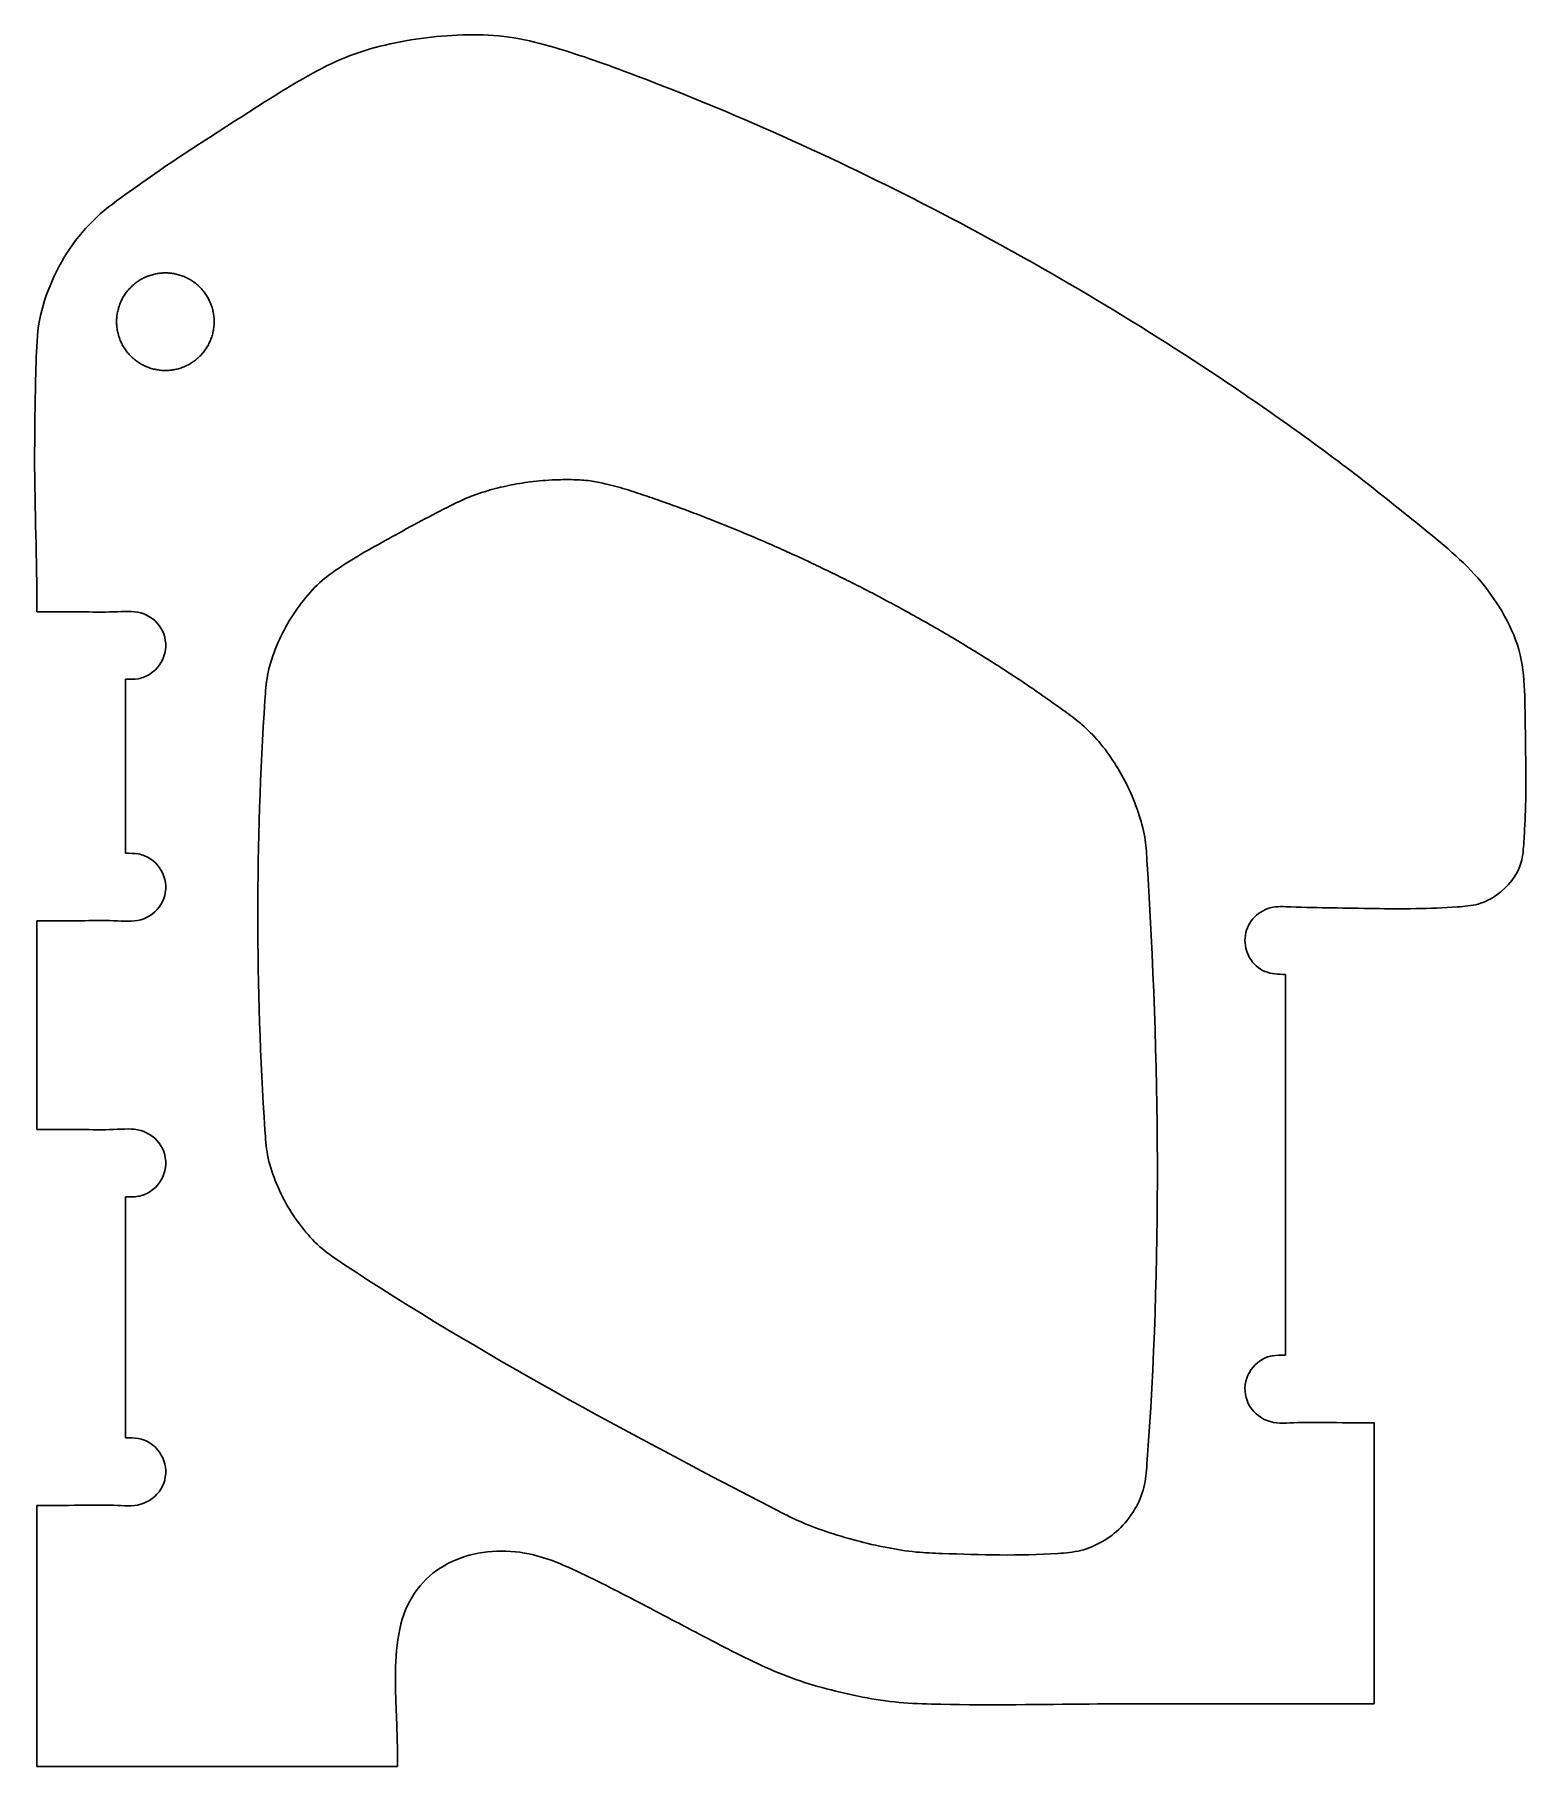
# Model space of a CAD drawing. Header units: millimetres. Extents: x -14.6 to 18.8, y -20 to 18.8.
import ezdxf

# ---------------------------------------------------------------- set-up
doc = ezdxf.new("R2010")
doc.units = ezdxf.units.MM
doc.layers.get('0').update_dxf_attribs({"linetype": 'CONTINUOUS'})

msp = doc.modelspace()

# ---------------------------------------------------------------- linework, layer by layer
for p, q in [((-12.611, 4.379), (-12.611, 0.474)), ((-14.594, -1.042), (-14.594, -5.72)), ((13.412, -10.786), (13.412, -2.242)), ((-12.611, -7.236), (-12.611, -12.641)), ((15.406, -18.61), (15.406, -12.301)), ((-14.594, -14.157), (-14.594, -20.012)), ((-14.594, -20.012), (-6.504, -20.012))]:
    msp.add_line(p, q)
for points, knots in [([(13.412, -2.242), (13.256, -2.242), (13.095, -2.235), (12.954, -2.176), (12.812, -2.117), (12.69, -2.005), (12.611, -1.869), (12.532, -1.734), (12.495, -1.576), (12.508, -1.421), (12.521, -1.266), (12.583, -1.115), (12.684, -0.996), (12.785, -0.876), (12.924, -0.789), (13.073, -0.75), (13.223, -0.711), (13.381, -0.721), (13.538, -0.729), (13.853, -0.743), (14.162, -0.745), (14.471, -0.75), (15.091, -0.759), (15.715, -0.777), (16.338, -0.767), (16.649, -0.762), (16.96, -0.749), (17.273, -0.728), (17.429, -0.718), (17.586, -0.705), (17.735, -0.664), (17.884, -0.622), (18.026, -0.551), (18.155, -0.461), (18.413, -0.28), (18.621, -0.022), (18.702, 0.275), (18.743, 0.424), (18.752, 0.582), (18.762, 0.738), (18.772, 0.895), (18.782, 1.05), (18.789, 1.205), (18.818, 1.825), (18.804, 2.45), (18.797, 3.072), (18.793, 3.383), (18.792, 3.694), (18.781, 4.005), (18.771, 4.317), (18.752, 4.63), (18.68, 4.931), (18.608, 5.233), (18.482, 5.522), (18.33, 5.796), (18.179, 6.07), (18.002, 6.327), (17.803, 6.564), (17.404, 7.039), (16.915, 7.434), (16.429, 7.827), (15.943, 8.219), (15.46, 8.609), (14.967, 8.989), (14.475, 9.368), (13.972, 9.736), (13.464, 10.096), (12.957, 10.457), (12.444, 10.809), (11.926, 11.154), (10.89, 11.845), (9.835, 12.505), (8.762, 13.137), (7.689, 13.768), (6.599, 14.37), (5.494, 14.942), (4.388, 15.515), (3.267, 16.057), (2.131, 16.565), (0.994, 17.073), (-0.157, 17.547), (-1.322, 17.985), (-1.905, 18.204), (-2.491, 18.415), (-3.09, 18.584), (-3.39, 18.668), (-3.693, 18.743), (-4.001, 18.786), (-4.309, 18.83), (-4.621, 18.843), (-4.933, 18.838), (-5.556, 18.83), (-6.176, 18.753), (-6.782, 18.609), (-7.086, 18.537), (-7.386, 18.449), (-7.674, 18.332), (-7.962, 18.216), (-8.239, 18.072), (-8.51, 17.919), (-9.053, 17.614), (-9.576, 17.275), (-10.099, 16.939), (-10.623, 16.602), (-11.149, 16.268), (-11.663, 15.918), (-11.92, 15.744), (-12.175, 15.565), (-12.43, 15.385), (-12.685, 15.206), (-12.94, 15.025), (-13.173, 14.819), (-13.406, 14.613), (-13.617, 14.381), (-13.798, 14.128), (-13.978, 13.875), (-14.13, 13.602), (-14.255, 13.316), (-14.381, 13.03), (-14.482, 12.731), (-14.538, 12.427), (-14.593, 12.122), (-14.604, 11.813), (-14.613, 11.48), (-14.632, 10.816), (-14.645, 10.06), (-14.646, 9.4), (-14.646, 8.079), (-14.594, 7.139), (-14.594, 5.895)], [0, 0, 0, 0, 0.046679, 0.046679, 0.046679, 0.093357, 0.093357, 0.093357, 0.140036, 0.140036, 0.140036, 0.186715, 0.186715, 0.186715, 0.233393, 0.233393, 0.233393, 0.280072, 0.280072, 0.280072, 0.37343, 0.37343, 0.37343, 0.560144, 0.560144, 0.560144, 0.653502, 0.653502, 0.653502, 0.70018, 0.70018, 0.70018, 0.746859, 0.746859, 0.746859, 0.840216, 0.840216, 0.840216, 0.886895, 0.886895, 0.886895, 0.933574, 0.933574, 0.933574, 1.120289, 1.120289, 1.120289, 1.213646, 1.213646, 1.213646, 1.307003, 1.307003, 1.307003, 1.400361, 1.400361, 1.400361, 1.493718, 1.493718, 1.493718, 1.680433, 1.680433, 1.680433, 1.867148, 1.867148, 1.867148, 2.053862, 2.053862, 2.053862, 2.240577, 2.240577, 2.240577, 2.614007, 2.614007, 2.614007, 2.987436, 2.987436, 2.987436, 3.360866, 3.360866, 3.360866, 3.734295, 3.734295, 3.734295, 3.92101, 3.92101, 3.92101, 4.014367, 4.014367, 4.014367, 4.107725, 4.107725, 4.107725, 4.294439, 4.294439, 4.294439, 4.387797, 4.387797, 4.387797, 4.481154, 4.481154, 4.481154, 4.667869, 4.667869, 4.667869, 4.854584, 4.854584, 4.854584, 4.947941, 4.947941, 4.947941, 5.041299, 5.041299, 5.041299, 5.134656, 5.134656, 5.134656, 5.228013, 5.228013, 5.228013, 5.321371, 5.321371, 5.321371, 5.414728, 5.414728, 5.414728, 5.601443, 5.601443, 5.601443, 5.974872, 5.974872, 5.974872, 5.974872]), ([(-12.808, 12.402), (-12.808, 12.438), (-12.806, 12.473), (-12.803, 12.509), (-12.799, 12.545), (-12.794, 12.58), (-12.787, 12.615), (-12.78, 12.651), (-12.771, 12.685), (-12.761, 12.72), (-12.75, 12.754), (-12.738, 12.788), (-12.725, 12.821), (-12.711, 12.854), (-12.696, 12.886), (-12.679, 12.918), (-12.662, 12.949), (-12.643, 12.98), (-12.624, 13.01), (-12.604, 13.04), (-12.582, 13.069), (-12.56, 13.096), (-12.537, 13.124), (-12.513, 13.151), (-12.487, 13.176), (-12.462, 13.201), (-12.435, 13.225), (-12.408, 13.248), (-12.38, 13.271), (-12.351, 13.292), (-12.321, 13.312), (-12.292, 13.332), (-12.261, 13.351), (-12.229, 13.367), (-12.207, 13.379), (-12.184, 13.389), (-12.161, 13.4), (-12.151, 13.404), (-12.142, 13.409), (-12.132, 13.413), (-12.1, 13.428), (-12.066, 13.439), (-12.031, 13.449), (-11.997, 13.459), (-11.962, 13.468), (-11.927, 13.475), (-11.892, 13.483), (-11.856, 13.488), (-11.821, 13.491), (-11.785, 13.495), (-11.749, 13.497), (-11.713, 13.497), (-11.677, 13.497), (-11.642, 13.495), (-11.606, 13.491), (-11.57, 13.488), (-11.535, 13.482), (-11.5, 13.475), (-11.465, 13.469), (-11.43, 13.46), (-11.396, 13.449), (-11.361, 13.439), (-11.327, 13.427), (-11.294, 13.413), (-11.261, 13.399), (-11.229, 13.384), (-11.197, 13.367), (-11.166, 13.35), (-11.135, 13.332), (-11.105, 13.312), (-11.075, 13.292), (-11.047, 13.271), (-11.019, 13.248), (-10.991, 13.225), (-10.965, 13.201), (-10.939, 13.176), (-10.914, 13.151), (-10.89, 13.124), (-10.867, 13.096), (-10.844, 13.069), (-10.823, 13.04), (-10.803, 13.01), (-10.783, 12.98), (-10.765, 12.949), (-10.748, 12.918), (-10.731, 12.886), (-10.716, 12.854), (-10.702, 12.821), (-10.688, 12.788), (-10.676, 12.754), (-10.666, 12.72), (-10.655, 12.685), (-10.647, 12.651), (-10.64, 12.615), (-10.633, 12.58), (-10.627, 12.545), (-10.624, 12.509), (-10.62, 12.473), (-10.619, 12.438), (-10.619, 12.402), (-10.619, 12.366), (-10.62, 12.33), (-10.624, 12.295), (-10.627, 12.259), (-10.633, 12.223), (-10.64, 12.188), (-10.647, 12.153), (-10.655, 12.118), (-10.666, 12.084), (-10.676, 12.05), (-10.688, 12.016), (-10.702, 11.983), (-10.716, 11.95), (-10.731, 11.917), (-10.748, 11.886), (-10.765, 11.854), (-10.783, 11.823), (-10.803, 11.794), (-10.823, 11.764), (-10.844, 11.735), (-10.867, 11.707), (-10.89, 11.68), (-10.914, 11.653), (-10.939, 11.628), (-10.961, 11.607), (-10.984, 11.587), (-11.006, 11.567), (-11.01, 11.563), (-11.015, 11.559), (-11.019, 11.556), (-11.046, 11.532), (-11.075, 11.511), (-11.105, 11.492), (-11.135, 11.472), (-11.166, 11.453), (-11.197, 11.436), (-11.229, 11.419), (-11.261, 11.404), (-11.294, 11.39), (-11.328, 11.377), (-11.361, 11.365), (-11.396, 11.354), (-11.43, 11.344), (-11.465, 11.335), (-11.5, 11.328), (-11.535, 11.321), (-11.57, 11.316), (-11.606, 11.312), (-11.642, 11.309), (-11.677, 11.307), (-11.713, 11.307), (-11.749, 11.307), (-11.785, 11.309), (-11.821, 11.312), (-11.856, 11.316), (-11.892, 11.321), (-11.927, 11.328), (-11.962, 11.335), (-11.997, 11.344), (-12.031, 11.354), (-12.065, 11.365), (-12.099, 11.377), (-12.132, 11.39), (-12.165, 11.404), (-12.198, 11.42), (-12.229, 11.436), (-12.261, 11.453), (-12.292, 11.472), (-12.321, 11.492), (-12.351, 11.512), (-12.38, 11.533), (-12.408, 11.556), (-12.435, 11.578), (-12.462, 11.602), (-12.487, 11.628), (-12.513, 11.653), (-12.537, 11.68), (-12.56, 11.707), (-12.582, 11.735), (-12.604, 11.764), (-12.624, 11.794), (-12.643, 11.823), (-12.662, 11.854), (-12.679, 11.886), (-12.696, 11.917), (-12.711, 11.95), (-12.725, 11.983), (-12.738, 12.016), (-12.75, 12.05), (-12.761, 12.084), (-12.771, 12.118), (-12.78, 12.153), (-12.787, 12.188), (-12.794, 12.223), (-12.799, 12.259), (-12.803, 12.295), (-12.806, 12.33), (-12.808, 12.366), (-12.808, 12.402)], [0, 0, 0, 0, 0.0107429, 0.0107429, 0.0107429, 0.0214853, 0.0214853, 0.0214853, 0.0322283, 0.0322283, 0.0322283, 0.042971, 0.042971, 0.042971, 0.0537139, 0.0537139, 0.0537139, 0.0644562, 0.0644562, 0.0644562, 0.0751996, 0.0751996, 0.0751996, 0.0859421, 0.0859421, 0.0859421, 0.0966846, 0.0966846, 0.0966846, 0.1074275, 0.1074275, 0.1074275, 0.1181705, 0.1181705, 0.1181705, 0.1257664, 0.1257664, 0.1257664, 0.1289129, 0.1289129, 0.1289129, 0.1396555, 0.1396555, 0.1396555, 0.1503984, 0.1503984, 0.1503984, 0.1611412, 0.1611412, 0.1611412, 0.171884, 0.171884, 0.171884, 0.1826267, 0.1826267, 0.1826267, 0.1933694, 0.1933694, 0.1933694, 0.2041123, 0.2041123, 0.2041123, 0.2148549, 0.2148549, 0.2148549, 0.2255975, 0.2255975, 0.2255975, 0.2363406, 0.2363406, 0.2363406, 0.2470833, 0.2470833, 0.2470833, 0.2578258, 0.2578258, 0.2578258, 0.2685684, 0.2685684, 0.2685684, 0.2793116, 0.2793116, 0.2793116, 0.290054, 0.290054, 0.290054, 0.300797, 0.300797, 0.300797, 0.3115396, 0.3115396, 0.3115396, 0.3222826, 0.3222826, 0.3222826, 0.3330251, 0.3330251, 0.3330251, 0.3437679, 0.3437679, 0.3437679, 0.3545105, 0.3545105, 0.3545105, 0.3652534, 0.3652534, 0.3652534, 0.3759963, 0.3759963, 0.3759963, 0.386739, 0.386739, 0.386739, 0.3974818, 0.3974818, 0.3974818, 0.4082243, 0.4082243, 0.4082243, 0.4189672, 0.4189672, 0.4189672, 0.4297098, 0.4297098, 0.4297098, 0.4387282, 0.4387282, 0.4387282, 0.4404523, 0.4404523, 0.4404523, 0.4511955, 0.4511955, 0.4511955, 0.4619384, 0.4619384, 0.4619384, 0.4726811, 0.4726811, 0.4726811, 0.4834237, 0.4834237, 0.4834237, 0.4941664, 0.4941664, 0.4941664, 0.5049092, 0.5049092, 0.5049092, 0.5156519, 0.5156519, 0.5156519, 0.5263948, 0.5263948, 0.5263948, 0.5371376, 0.5371376, 0.5371376, 0.5478803, 0.5478803, 0.5478803, 0.5586229, 0.5586229, 0.5586229, 0.5693655, 0.5693655, 0.5693655, 0.5801083, 0.5801083, 0.5801083, 0.5908516, 0.5908516, 0.5908516, 0.6015942, 0.6015942, 0.6015942, 0.6123368, 0.6123368, 0.6123368, 0.6230797, 0.6230797, 0.6230797, 0.6338222, 0.6338222, 0.6338222, 0.644565, 0.644565, 0.644565, 0.6553076, 0.6553076, 0.6553076, 0.6660506, 0.6660506, 0.6660506, 0.6767934, 0.6767934, 0.6767934, 0.687536, 0.687536, 0.687536, 0.687536]), ([(-9.48, 3.914), (-9.468, 4.099), (-9.455, 4.284), (-9.421, 4.466), (-9.384, 4.665), (-9.322, 4.86), (-9.248, 5.049), (-9.171, 5.247), (-9.079, 5.439), (-8.974, 5.623), (-8.868, 5.807), (-8.748, 5.983), (-8.616, 6.149), (-8.489, 6.308), (-8.352, 6.459), (-8.199, 6.592), (-8.059, 6.713), (-7.907, 6.819), (-7.751, 6.92), (-7.365, 7.172), (-6.961, 7.394), (-6.557, 7.615), (-6.115, 7.857), (-5.674, 8.099), (-5.221, 8.32), (-5.1, 8.378), (-4.978, 8.436), (-4.853, 8.485), (-4.714, 8.54), (-4.571, 8.586), (-4.426, 8.626), (-4.271, 8.67), (-4.114, 8.707), (-3.956, 8.738), (-3.792, 8.77), (-3.627, 8.796), (-3.46, 8.815), (-3.273, 8.837), (-3.084, 8.85), (-2.895, 8.856), (-2.765, 8.86), (-2.635, 8.861), (-2.505, 8.856), (-2.383, 8.852), (-2.261, 8.842), (-2.14, 8.823), (-2.031, 8.807), (-1.923, 8.783), (-1.815, 8.757), (-1.653, 8.718), (-1.493, 8.674), (-1.334, 8.626), (-1.19, 8.581), (-1.047, 8.533), (-0.904, 8.484), (-0.758, 8.434), (-0.612, 8.384), (-0.467, 8.333), (-0.319, 8.28), (-0.172, 8.226), (-0.025, 8.172), (0.124, 8.116), (0.273, 8.06), (0.422, 8.002), (0.572, 7.944), (0.722, 7.884), (0.872, 7.824), (1.023, 7.762), (1.174, 7.7), (1.325, 7.637), (1.476, 7.573), (1.628, 7.508), (1.779, 7.443), (1.93, 7.376), (2.082, 7.309), (2.233, 7.241), (2.384, 7.173), (2.535, 7.103), (2.686, 7.033), (2.837, 6.962), (2.987, 6.89), (3.137, 6.818), (3.287, 6.745), (3.436, 6.672), (3.585, 6.598), (3.733, 6.523), (3.881, 6.448), (4.029, 6.372), (4.176, 6.296), (4.322, 6.219), (4.467, 6.142), (4.612, 6.064), (4.756, 5.986), (4.9, 5.907), (5.058, 5.82), (5.216, 5.731), (5.374, 5.642), (5.529, 5.553), (5.684, 5.464), (5.838, 5.373), (5.99, 5.284), (6.141, 5.194), (6.292, 5.102), (6.44, 5.012), (6.588, 4.921), (6.734, 4.829), (6.878, 4.738), (7.022, 4.647), (7.164, 4.554), (7.304, 4.463), (7.442, 4.371), (7.58, 4.279), (7.715, 4.188), (7.849, 4.096), (7.982, 4.003), (8.111, 3.912), (8.239, 3.82), (8.368, 3.728), (8.493, 3.639), (8.618, 3.551), (8.737, 3.455), (8.775, 3.424), (8.812, 3.393), (8.848, 3.361), (8.983, 3.243), (9.109, 3.116), (9.226, 2.981), (9.355, 2.831), (9.471, 2.67), (9.578, 2.504), (9.689, 2.33), (9.79, 2.149), (9.88, 1.963), (9.968, 1.778), (10.045, 1.588), (10.111, 1.394), (10.173, 1.212), (10.226, 1.026), (10.257, 0.837), (10.285, 0.669), (10.296, 0.499), (10.307, 0.329), (10.594, -4.193), (10.643, -8.701), (10.306, -13.235), (10.293, -13.41), (10.28, -13.584), (10.238, -13.753), (10.196, -13.921), (10.127, -14.084), (10.038, -14.235), (9.95, -14.386), (9.844, -14.526), (9.72, -14.649), (9.597, -14.773), (9.457, -14.879), (9.306, -14.967), (9.155, -15.055), (8.992, -15.125), (8.824, -15.167), (8.655, -15.209), (8.481, -15.224), (8.306, -15.235), (7.439, -15.292), (6.575, -15.268), (5.71, -15.235), (5.517, -15.228), (5.325, -15.22), (5.133, -15.202), (4.913, -15.18), (4.694, -15.145), (4.477, -15.103), (4.245, -15.058), (4.015, -15.006), (3.786, -14.946), (3.558, -14.885), (3.332, -14.817), (3.108, -14.741), (2.899, -14.67), (2.691, -14.593), (2.489, -14.503), (2.314, -14.424), (2.142, -14.335), (1.971, -14.247), (-1.338, -12.533), (-4.623, -10.782), (-7.741, -8.726), (-7.896, -8.624), (-8.05, -8.521), (-8.191, -8.402), (-8.345, -8.272), (-8.483, -8.122), (-8.61, -7.964), (-8.743, -7.799), (-8.864, -7.624), (-8.971, -7.441), (-9.077, -7.259), (-9.169, -7.067), (-9.247, -6.87), (-9.322, -6.682), (-9.384, -6.487), (-9.421, -6.289), (-9.454, -6.108), (-9.468, -5.923), (-9.48, -5.738), (-9.694, -2.518), (-9.693, 0.695), (-9.48, 3.914)], [0, 0, 0, 0, 0.055505, 0.055505, 0.055505, 0.116295, 0.116295, 0.116295, 0.179938, 0.179938, 0.179938, 0.24358, 0.24358, 0.24358, 0.30437, 0.30437, 0.30437, 0.359875, 0.359875, 0.359875, 0.498072, 0.498072, 0.498072, 0.649088, 0.649088, 0.649088, 0.689396, 0.689396, 0.689396, 0.734386, 0.734386, 0.734386, 0.782726, 0.782726, 0.782726, 0.832876, 0.832876, 0.832876, 0.889531, 0.889531, 0.889531, 0.928558, 0.928558, 0.928558, 0.965177, 0.965177, 0.965177, 0.998362, 0.998362, 0.998362, 1.048273, 1.048273, 1.048273, 1.093545, 1.093545, 1.093545, 1.13976, 1.13976, 1.13976, 1.186816, 1.186816, 1.186816, 1.234612, 1.234612, 1.234612, 1.283041, 1.283041, 1.283041, 1.331996, 1.331996, 1.331996, 1.381368, 1.381368, 1.381368, 1.431047, 1.431047, 1.431047, 1.480923, 1.480923, 1.480923, 1.530883, 1.530883, 1.530883, 1.580816, 1.580816, 1.580816, 1.63061, 1.63061, 1.63061, 1.680154, 1.680154, 1.680154, 1.729337, 1.729337, 1.729337, 1.783628, 1.783628, 1.783628, 1.837275, 1.837275, 1.837275, 1.890158, 1.890158, 1.890158, 1.942161, 1.942161, 1.942161, 1.993172, 1.993172, 1.993172, 2.043078, 2.043078, 2.043078, 2.091773, 2.091773, 2.091773, 2.139154, 2.139154, 2.139154, 2.185123, 2.185123, 2.185123, 2.199681, 2.199681, 2.199681, 2.253251, 2.253251, 2.253251, 2.312508, 2.312508, 2.312508, 2.374482, 2.374482, 2.374482, 2.435879, 2.435879, 2.435879, 2.49347, 2.49347, 2.49347, 2.544497, 2.544497, 2.544497, 3.900919, 3.900919, 3.900919, 3.95313, 3.95313, 3.95313, 4.005341, 4.005341, 4.005341, 4.057553, 4.057553, 4.057553, 4.109764, 4.109764, 4.109764, 4.161975, 4.161975, 4.161975, 4.214186, 4.214186, 4.214186, 4.473821, 4.473821, 4.473821, 4.531608, 4.531608, 4.531608, 4.597953, 4.597953, 4.597953, 4.66877, 4.66877, 4.66877, 4.739586, 4.739586, 4.739586, 4.805932, 4.805932, 4.805932, 4.863718, 4.863718, 4.863718, 5.980889, 5.980889, 5.980889, 6.036338, 6.036338, 6.036338, 6.096989, 6.096989, 6.096989, 6.160448, 6.160448, 6.160448, 6.223908, 6.223908, 6.223908, 6.284558, 6.284558, 6.284558, 6.340007, 6.340007, 6.340007, 7.305194, 7.305194, 7.305194, 7.305194]), ([(-14.594, 5.895), (-14.206, 5.895), (-14.028, 5.896), (-13.6, 5.891), (-13.386, 5.888), (-13.11, 5.884), (-12.875, 5.892), (-12.641, 5.9), (-12.449, 5.921), (-12.267, 5.869), (-12.086, 5.817), (-11.914, 5.693), (-11.813, 5.527), (-11.712, 5.361), (-11.68, 5.154), (-11.724, 4.965), (-11.769, 4.776), (-11.889, 4.606), (-12.052, 4.5), (-12.133, 4.447), (-12.225, 4.409), (-12.32, 4.392), (-12.415, 4.375), (-12.514, 4.379), (-12.611, 4.379)], [0, 0, 0, 0, 0.1164197, 0.1164197, 0.1164197, 0.1746295, 0.1746295, 0.1746295, 0.2328394, 0.2328394, 0.2328394, 0.2910492, 0.2910492, 0.2910492, 0.3492591, 0.3492591, 0.3492591, 0.4074689, 0.4074689, 0.4074689, 0.4365738, 0.4365738, 0.4365738, 0.4656787, 0.4656787, 0.4656787, 0.4656787]), ([(-12.611, 0.474), (-12.514, 0.474), (-12.415, 0.477), (-12.32, 0.46), (-12.225, 0.443), (-12.133, 0.406), (-12.052, 0.353), (-11.889, 0.246), (-11.769, 0.076), (-11.724, -0.112), (-11.68, -0.301), (-11.712, -0.508), (-11.813, -0.674), (-11.914, -0.84), (-12.086, -0.965), (-12.267, -1.017), (-12.449, -1.068), (-12.641, -1.048), (-12.875, -1.039), (-13.11, -1.031), (-13.386, -1.036), (-13.6, -1.038), (-14.028, -1.043), (-14.206, -1.042), (-14.594, -1.042)], [0, 0, 0, 0, 0.0291049, 0.0291049, 0.0291049, 0.0582099, 0.0582099, 0.0582099, 0.1164197, 0.1164197, 0.1164197, 0.1746296, 0.1746296, 0.1746296, 0.2328394, 0.2328394, 0.2328394, 0.2910493, 0.2910493, 0.2910493, 0.3492592, 0.3492592, 0.3492592, 0.4656789, 0.4656789, 0.4656789, 0.4656789]), ([(-14.594, -5.72), (-14.206, -5.72), (-14.028, -5.718), (-13.6, -5.724), (-13.386, -5.726), (-13.11, -5.731), (-12.875, -5.722), (-12.641, -5.714), (-12.449, -5.693), (-12.267, -5.745), (-12.086, -5.797), (-11.914, -5.922), (-11.813, -6.088), (-11.712, -6.253), (-11.68, -6.461), (-11.724, -6.649), (-11.769, -6.838), (-11.889, -7.008), (-12.052, -7.115), (-12.133, -7.168), (-12.225, -7.205), (-12.32, -7.222), (-12.415, -7.239), (-12.514, -7.236), (-12.611, -7.236)], [0, 0, 0, 0, 0.1164201, 0.1164201, 0.1164201, 0.1746302, 0.1746302, 0.1746302, 0.2328403, 0.2328403, 0.2328403, 0.2910503, 0.2910503, 0.2910503, 0.3492604, 0.3492604, 0.3492604, 0.4074704, 0.4074704, 0.4074704, 0.4365755, 0.4365755, 0.4365755, 0.4656805, 0.4656805, 0.4656805, 0.4656805]), ([(15.406, -12.301), (15.017, -12.301), (14.839, -12.303), (14.41, -12.298), (14.195, -12.295), (13.918, -12.29), (13.683, -12.299), (13.448, -12.307), (13.256, -12.329), (13.074, -12.277), (12.891, -12.226), (12.719, -12.103), (12.616, -11.937), (12.513, -11.772), (12.481, -11.564), (12.525, -11.375), (12.568, -11.185), (12.688, -11.015), (12.851, -10.908), (12.933, -10.854), (13.025, -10.816), (13.12, -10.799), (13.216, -10.782), (13.315, -10.786), (13.412, -10.786)], [0, 0, 0, 0, 0.1167084, 0.1167084, 0.1167084, 0.1750627, 0.1750627, 0.1750627, 0.2334169, 0.2334169, 0.2334169, 0.2917711, 0.2917711, 0.2917711, 0.3501253, 0.3501253, 0.3501253, 0.4084795, 0.4084795, 0.4084795, 0.4376567, 0.4376567, 0.4376567, 0.4668338, 0.4668338, 0.4668338, 0.4668338]), ([(-12.611, -12.641), (-12.514, -12.641), (-12.415, -12.638), (-12.32, -12.655), (-12.225, -12.672), (-12.133, -12.709), (-12.052, -12.762), (-11.889, -12.869), (-11.769, -13.039), (-11.724, -13.228), (-11.68, -13.416), (-11.712, -13.623), (-11.813, -13.789), (-11.914, -13.955), (-12.086, -14.08), (-12.267, -14.132), (-12.449, -14.183), (-12.641, -14.163), (-12.875, -14.154), (-13.11, -14.146), (-13.386, -14.151), (-13.6, -14.153), (-14.028, -14.159), (-14.206, -14.157), (-14.594, -14.157)], [0, 0, 0, 0, 0.0291049, 0.0291049, 0.0291049, 0.0582099, 0.0582099, 0.0582099, 0.1164197, 0.1164197, 0.1164197, 0.1746296, 0.1746296, 0.1746296, 0.2328395, 0.2328395, 0.2328395, 0.2910493, 0.2910493, 0.2910493, 0.3492592, 0.3492592, 0.3492592, 0.4656789, 0.4656789, 0.4656789, 0.4656789]), ([(-6.504, -20.012), (-6.502, -19.46), (-6.523, -19.119), (-6.542, -18.577), (-6.56, -18.035), (-6.575, -17.292), (-6.398, -16.711), (-6.221, -16.129), (-5.852, -15.71), (-5.373, -15.46), (-4.894, -15.211), (-4.306, -15.131), (-3.758, -15.209), (-3.21, -15.286), (-2.703, -15.52), (-2.205, -15.764), (-1.708, -16.009), (-1.22, -16.263), (-0.732, -16.52), (-0.244, -16.777), (0.243, -17.035), (0.734, -17.29), (1.225, -17.544), (1.719, -17.795), (2.234, -17.99), (2.749, -18.185), (3.285, -18.326), (3.827, -18.436), (4.098, -18.491), (4.371, -18.538), (4.645, -18.567), (4.919, -18.596), (5.194, -18.606), (5.472, -18.614), (6.586, -18.644), (7.759, -18.625), (8.811, -18.615), (9.863, -18.606), (10.795, -18.606), (11.904, -18.607), (13.014, -18.608), (14.302, -18.61), (15.406, -18.61)], [0, 0, 0, 0, 0.165583, 0.165583, 0.165583, 0.331166, 0.331166, 0.331166, 0.496749, 0.496749, 0.496749, 0.662331, 0.662331, 0.662331, 0.827914, 0.827914, 0.827914, 0.993497, 0.993497, 0.993497, 1.15908, 1.15908, 1.15908, 1.324663, 1.324663, 1.324663, 1.490246, 1.490246, 1.490246, 1.573037, 1.573037, 1.573037, 1.655828, 1.655828, 1.655828, 1.986994, 1.986994, 1.986994, 2.31816, 2.31816, 2.31816, 2.649325, 2.649325, 2.649325, 2.649325])]:
    msp.add_open_spline(points, degree=3, knots=knots)

doc.saveas('drawing.dxf')
